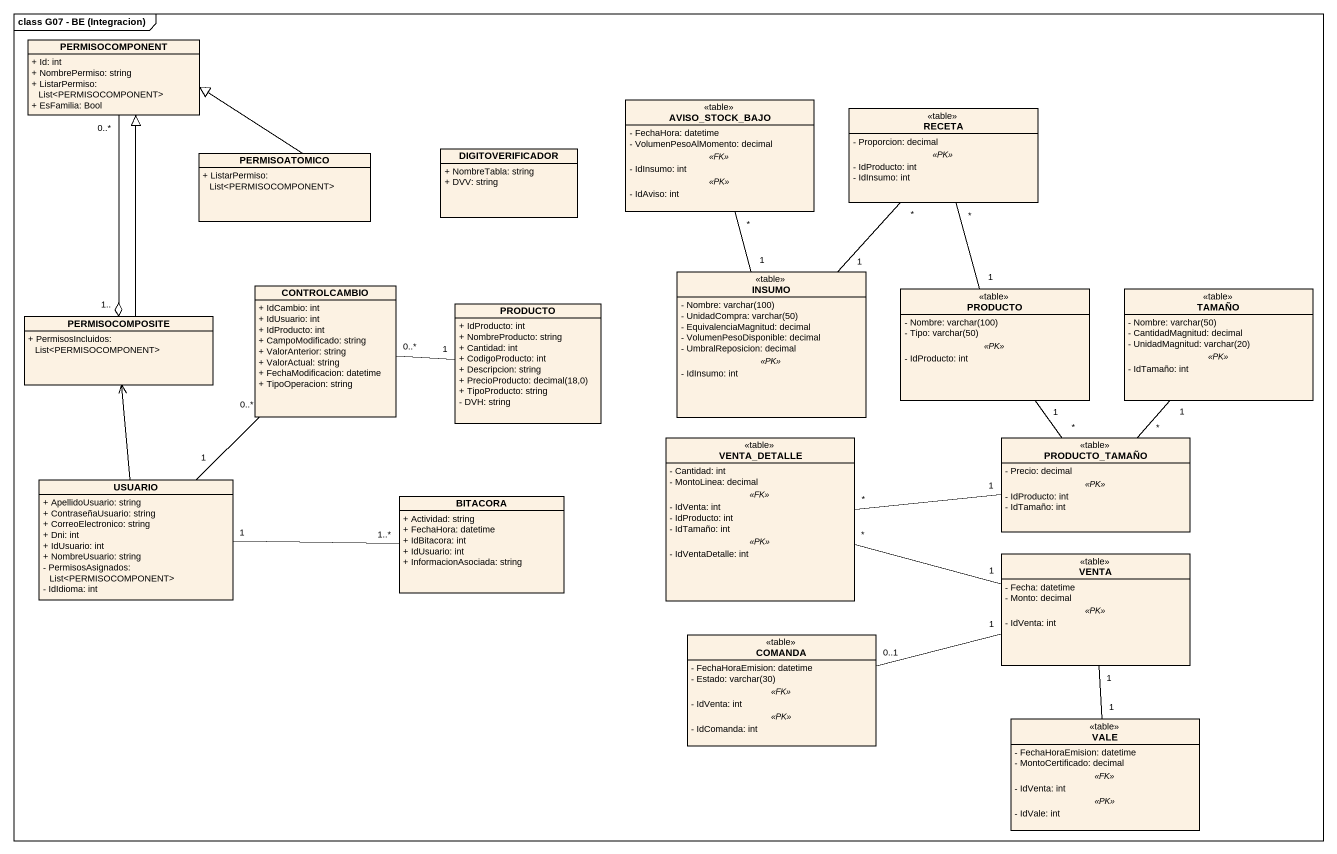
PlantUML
@startuml
mainframe class G07 - BE (Integracion)
hide circle
hide empty members
skinparam classAttributeIconSize 0
class PERMISOCOMPONENT {
  + Id: int
  + NombrePermiso: string
  + ListarPermiso: List<PERMISOCOMPONENT>
  + EsFamilia: Bool
}
class AVISO_STOCK_BAJO <<table>> {
  - FechaHora: datetime
  - VolumenPesoAlMomento: decimal
  .. <<FK>> ..
  - IdInsumo: int
  .. <<PK>> ..
  - IdAviso: int
}
class RECETA <<table>> {
  - Proporcion: decimal
  .. <<PK>> ..
  - IdProducto: int
  - IdInsumo: int
}
class PERMISOATOMICO {
  + ListarPermiso: List<PERMISOCOMPONENT>
}
class DIGITOVERIFICADOR {
  + NombreTabla: string
  + DVV: string
}
class CONTROLCAMBIO {
  + IdCambio: int
  + IdUsuario: int
  + IdProducto: int
  + CampoModificado: string
  + ValorAnterior: string
  + ValorActual: string
  + FechaModificacion: datetime
  + TipoOperacion: string
}
class INSUMO <<table>> {
  {field} - Nombre: varchar(100)
  {field} - UnidadCompra: varchar(50)
  - EquivalenciaMagnitud: decimal
  - VolumenPesoDisponible: decimal
  - UmbralReposicion: decimal
  .. <<PK>> ..
  - IdInsumo: int
}
class PRODUCTO <<table>> {
  {field} - Nombre: varchar(100)
  {field} - Tipo: varchar(50)
  .. <<PK>> ..
  - IdProducto: int
}
class TAMAÑO <<table>> {
  {field} - Nombre: varchar(50)
  - CantidadMagnitud: decimal
  {field} - UnidadMagnitud: varchar(20)
  .. <<PK>> ..
  - IdTamaño: int
}
class PERMISOCOMPOSITE {
  + PermisosIncluidos: List<PERMISOCOMPONENT>
}
class "PRODUCTO" as PRODUCTO_2 {
  + IdProducto: int
  + NombreProducto: string
  + Cantidad: int
  + CodigoProducto: int
  + Descripcion: string
  {field} + PrecioProducto: decimal(18,0)
  + TipoProducto: string
  - DVH: string
}
class VENTA_DETALLE <<table>> {
  - Cantidad: int
  - MontoLinea: decimal
  .. <<FK>> ..
  - IdVenta: int
  - IdProducto: int
  - IdTamaño: int
  .. <<PK>> ..
  - IdVentaDetalle: int
}
class PRODUCTO_TAMAÑO <<table>> {
  - Precio: decimal
  .. <<PK>> ..
  - IdProducto: int
  - IdTamaño: int
}
class USUARIO {
  + ApellidoUsuario: string
  + ContraseñaUsuario: string
  + CorreoElectronico: string
  + Dni: int
  + IdUsuario: int
  + NombreUsuario: string
  - PermisosAsignados: List<PERMISOCOMPONENT>
  - IdIdioma: int
}
class BITACORA {
  + Actividad: string
  + FechaHora: datetime
  + IdBitacora: int
  + IdUsuario: int
  + InformacionAsociada: string
}
class VENTA <<table>> {
  - Fecha: datetime
  - Monto: decimal
  .. <<PK>> ..
  - IdVenta: int
}
class COMANDA <<table>> {
  - FechaHoraEmision: datetime
  {field} - Estado: varchar(30)
  .. <<FK>> ..
  - IdVenta: int
  .. <<PK>> ..
  - IdComanda: int
}
class VALE <<table>> {
  - FechaHoraEmision: datetime
  - MontoCertificado: decimal
  .. <<FK>> ..
  - IdVenta: int
  .. <<PK>> ..
  - IdVale: int
}
PERMISOCOMPONENT "0..*" --o "1.." PERMISOCOMPOSITE
PERMISOATOMICO -up-|> PERMISOCOMPONENT
CONTROLCAMBIO "0..*" -right- "1" PRODUCTO_2
INSUMO "1" -up- "*" AVISO_STOCK_BAJO
INSUMO "1" -up- "*" RECETA
PRODUCTO "1" -up- "*" RECETA
PRODUCTO "1" -- "*" PRODUCTO_TAMAÑO
TAMAÑO "1" -- "*" PRODUCTO_TAMAÑO
PERMISOCOMPOSITE -up-|> PERMISOCOMPONENT
PRODUCTO_TAMAÑO "1" -left- "*" VENTA_DETALLE
USUARIO "1" -up- "0..*" CONTROLCAMBIO
USUARIO -up-> PERMISOCOMPOSITE
BITACORA "1..*" -left- "1" USUARIO
VENTA "1" -left- "*" VENTA_DETALLE
VENTA "1" -left- "0..1" COMANDA
VENTA "1" -- "1" VALE
@enduml
